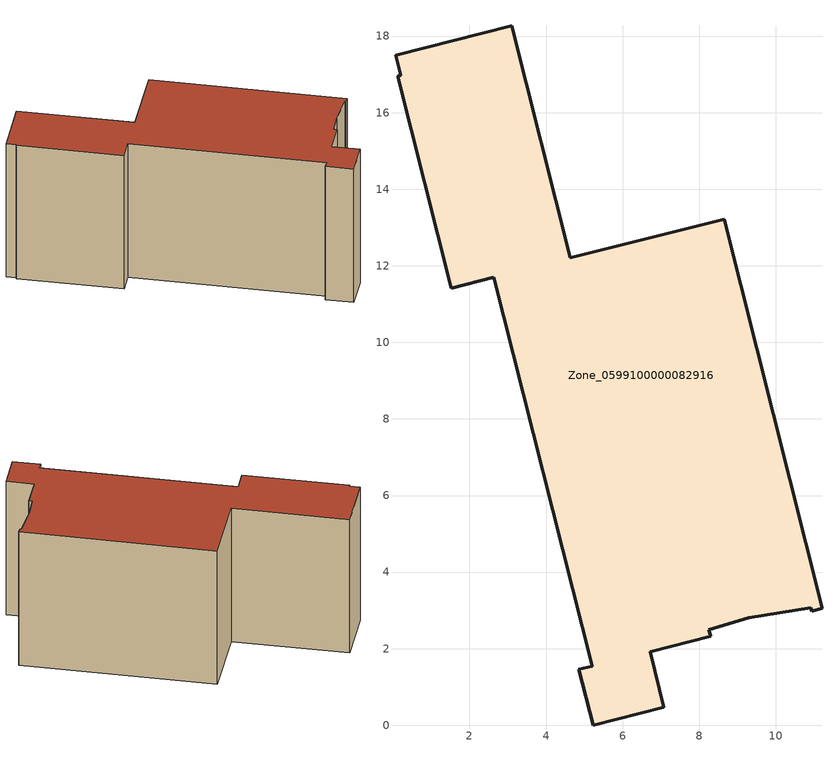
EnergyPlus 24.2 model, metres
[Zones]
Zone_0599100000082916
 floor ground (C_G): 10.92,3.06 9.3,2.8 8.26,2.5 8.3,2.32 6.72,1.92 7.08,0.47 5.23,0 4.86,1.46 5.21,1.54 2.64,11.7 1.53,11.42 0.13,16.95 0.2,16.97 0.07,17.5 3.11,18.27 4.64,12.21 8.66,13.22 11.21,3.05 10.94,2.98 z0
 wall outside (C_F): 5.21,1.54 4.86,1.46 5.23,0 7.08,0.47 6.72,1.92 8.3,2.32 8.26,2.5 9.3,2.8 10.92,3.06 10.94,2.98 11.21,3.05 8.66,13.22 4.64,12.21 3.11,18.27 0.07,17.5 0.2,16.97 0.13,16.95 1.53,11.42 2.64,11.7 5.21,1.54 z0:8.28
 roof outside (C_R): 9.3,2.8 10.92,3.06 10.94,2.98 11.21,3.05 8.66,13.22 4.64,12.21 3.11,18.27 0.07,17.5 0.2,16.97 0.13,16.95 1.53,11.42 2.64,11.7 5.21,1.54 4.86,1.46 5.23,0 7.08,0.47 6.72,1.92 8.3,2.32 8.26,2.5 z8.28
[BUILDING]
Pand.0599100000082916: North Axis=0; Terrain=City; Loads Convergence Tolerance Value=0.04; Temperature Convergence Tolerance Value=0.4; Solar Distribution=FullExterior; Maximum Number of Warmup Days=25; Minimum Number of Warmup Days=1
[Site:Location]
Rotterdam.The.Hague.AP_ZH_NLD Design_Conditions: Latitude=51.96; Longitude=4.45; Time Zone=1; Elevation=-4.5
[SITE:GROUNDTEMPERATURE:BUILDINGSURFACE]
18, 18, 18, 18, 18, 18, 18, 18, 18, 18, 18, 18
[MATERIAL] Thermal Absorptance=0.9; Solar Absorptance=0.7; Visible Absorptance=0.7
Name | Roughness | Thickness | Conductivity | Density | Specific Heat
G.TI.1975-1991 | MediumSmooth | 0.15 | 0.288461 | 540 | 1210
F.TI.1975-1991 | Rough | 0.3 | 0.230769 | 1920 | 840
R.TI.1975-1991 | MediumRough | 0.2 | 0.153846 | 1500 | 1000
[CONSTRUCTION]
C_G: G.TI.1975-1991
C_F: F.TI.1975-1991
C_R: R.TI.1975-1991
[ZONE]
Zone_0599100000082916: Type=1; Multiplier=1; Ceiling Height=Autocalculate; Volume=Autocalculate; Floor Area=autocalculate; Part of Total Floor Area=Yes
[ZONEINFILTRATION:DESIGNFLOWRATE]
Infil_Zone_0599100000082916: Zone or ZoneList or Space or SpaceList=Zone_0599100000082916; Schedule=AlwaysOn; Design Flow Rate Calculation Method=Flow/Area; Flow Rate per Floor Area=0.003; Constant Term Coefficient=1; Temperature Term Coefficient=0; Velocity Term Coefficient=0; Velocity Squared Term Coefficient=0
[HVACTEMPLATE:ZONE:IDEALLOADSAIRSYSTEM]
Zone_0599100000082916: Maximum Heating Supply Air Temperature=50; Minimum Cooling Supply Air Temperature=13; Maximum Heating Supply Air Humidity Ratio=0.0156; Minimum Cooling Supply Air Humidity Ratio=0.0077; Heating Limit=NoLimit; Cooling Limit=NoLimit; Dehumidification Control Type=ConstantSensibleHeatRatio; Cooling Sensible Heat Ratio=0.7; Dehumidification Setpoint=60; Humidification Control Type=None; Humidification Setpoint=30; Outdoor Air Method=None; Outdoor Air Flow Rate per Person=0.00944; Outdoor Air Flow Rate per Zone Floor Area=0; Outdoor Air Flow Rate per Zone=0; Demand Controlled Ventilation Type=None; Outdoor Air Economizer Type=NoEconomizer; Heat Recovery Type=None; Sensible Heat Recovery Effectiveness=0.7; Latent Heat Recovery Effectiveness=0.65
[ZONECONTROL:THERMOSTAT]
ThermostatControl_Zone_0599100000082916: Zone or ZoneList=Zone_0599100000082916; Control Type Schedule=DualSetpointControlType; Control 1=Thermostat_Zone_0599100000082916; Temperature Difference Between Cutout And Setpoint=0
[THERMOSTATSETPOINT:DUALSETPOINT]
Thermostat_Zone_0599100000082916: Heating Setpoint Temperature Schedule=HeatingSetpoint_Zone_0599100000082916; Cooling Setpoint Temperature Schedule=CoolingSetpoint_Zone_0599100000082916
[SCHEDULE:COMPACT]
HeatingSetpoint_Zone_0599100000082916: Through: 12/31, For: AllDays, Until: 24:00, 21
CoolingSetpoint_Zone_0599100000082916: Through: 12/31, For: AllDays, Until: 24:00, 24
DualSetpointControlType: Through: 12/31, For: AllDays, Until: 24:00, 4
AlwaysOn: Through: 12/31, For: AllDays, Until: 24:00, 1
